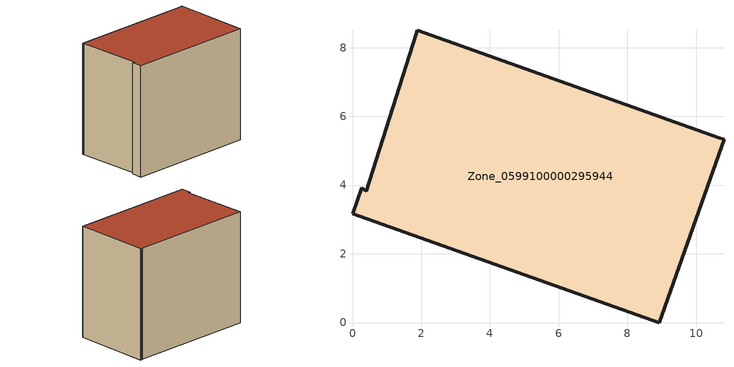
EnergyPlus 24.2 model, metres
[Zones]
Zone_0599100000295944
 floor ground (C_G): 0.4,3.82 1.85,8.4 1.89,8.5 10.65,5.38 10.71,5.37 10.81,5.33 8.92,0 0,3.16 0.27,3.92 z0.45
 wall outside (C_F): 8.92,0 10.81,5.33 10.71,5.37 10.65,5.38 1.89,8.5 1.85,8.4 0.4,3.82 0.27,3.92 0,3.16 8.92,0 z0.45:8.66
 roof outside (C_R): 1.89,8.5 1.85,8.4 0.4,3.82 0.27,3.92 0,3.16 8.92,0 10.81,5.33 10.71,5.37 10.65,5.38 z8.66
[BUILDING]
Pand.0599100000295944: North Axis=0; Terrain=City; Loads Convergence Tolerance Value=0.04; Temperature Convergence Tolerance Value=0.4; Solar Distribution=FullExterior; Maximum Number of Warmup Days=25; Minimum Number of Warmup Days=1
[Site:Location]
Rotterdam.The.Hague.AP_ZH_NLD Design_Conditions: Latitude=51.96; Longitude=4.45; Time Zone=1; Elevation=-4.5
[SITE:GROUNDTEMPERATURE:BUILDINGSURFACE]
18, 18, 18, 18, 18, 18, 18, 18, 18, 18, 18, 18
[MATERIAL] Thermal Absorptance=0.9; Solar Absorptance=0.7; Visible Absorptance=0.7
Name | Roughness | Thickness | Conductivity | Density | Specific Heat
G.TC.1975-1991 | MediumSmooth | 0.15 | 0.288461 | 540 | 1210
F.TC.1975-1991 | Rough | 0.3 | 0.230769 | 1920 | 840
R.TC.1975-1991 | MediumRough | 0.2 | 0.153846 | 1500 | 1000
[CONSTRUCTION]
C_G: G.TC.1975-1991
C_F: F.TC.1975-1991
C_R: R.TC.1975-1991
[ZONE]
Zone_0599100000295944: Type=1; Multiplier=1; Ceiling Height=Autocalculate; Volume=Autocalculate; Floor Area=autocalculate; Part of Total Floor Area=Yes
[ZONEINFILTRATION:DESIGNFLOWRATE]
Infil_Zone_0599100000295944: Zone or ZoneList or Space or SpaceList=Zone_0599100000295944; Schedule=AlwaysOn; Design Flow Rate Calculation Method=Flow/Area; Flow Rate per Floor Area=0.003; Constant Term Coefficient=1; Temperature Term Coefficient=0; Velocity Term Coefficient=0; Velocity Squared Term Coefficient=0
[HVACTEMPLATE:ZONE:IDEALLOADSAIRSYSTEM]
Zone_0599100000295944: Maximum Heating Supply Air Temperature=50; Minimum Cooling Supply Air Temperature=13; Maximum Heating Supply Air Humidity Ratio=0.0156; Minimum Cooling Supply Air Humidity Ratio=0.0077; Heating Limit=NoLimit; Cooling Limit=NoLimit; Dehumidification Control Type=ConstantSensibleHeatRatio; Cooling Sensible Heat Ratio=0.7; Dehumidification Setpoint=60; Humidification Control Type=None; Humidification Setpoint=30; Outdoor Air Method=None; Outdoor Air Flow Rate per Person=0.00944; Outdoor Air Flow Rate per Zone Floor Area=0; Outdoor Air Flow Rate per Zone=0; Demand Controlled Ventilation Type=None; Outdoor Air Economizer Type=NoEconomizer; Heat Recovery Type=None; Sensible Heat Recovery Effectiveness=0.7; Latent Heat Recovery Effectiveness=0.65
[ZONECONTROL:THERMOSTAT]
ThermostatControl_Zone_0599100000295944: Zone or ZoneList=Zone_0599100000295944; Control Type Schedule=DualSetpointControlType; Control 1=Thermostat_Zone_0599100000295944; Temperature Difference Between Cutout And Setpoint=0
[THERMOSTATSETPOINT:DUALSETPOINT]
Thermostat_Zone_0599100000295944: Heating Setpoint Temperature Schedule=HeatingSetpoint_Zone_0599100000295944; Cooling Setpoint Temperature Schedule=CoolingSetpoint_Zone_0599100000295944
[SCHEDULE:COMPACT]
HeatingSetpoint_Zone_0599100000295944: Through: 12/31, For: AllDays, Until: 24:00, 21
CoolingSetpoint_Zone_0599100000295944: Through: 12/31, For: AllDays, Until: 24:00, 24
DualSetpointControlType: Through: 12/31, For: AllDays, Until: 24:00, 4
AlwaysOn: Through: 12/31, For: AllDays, Until: 24:00, 1
